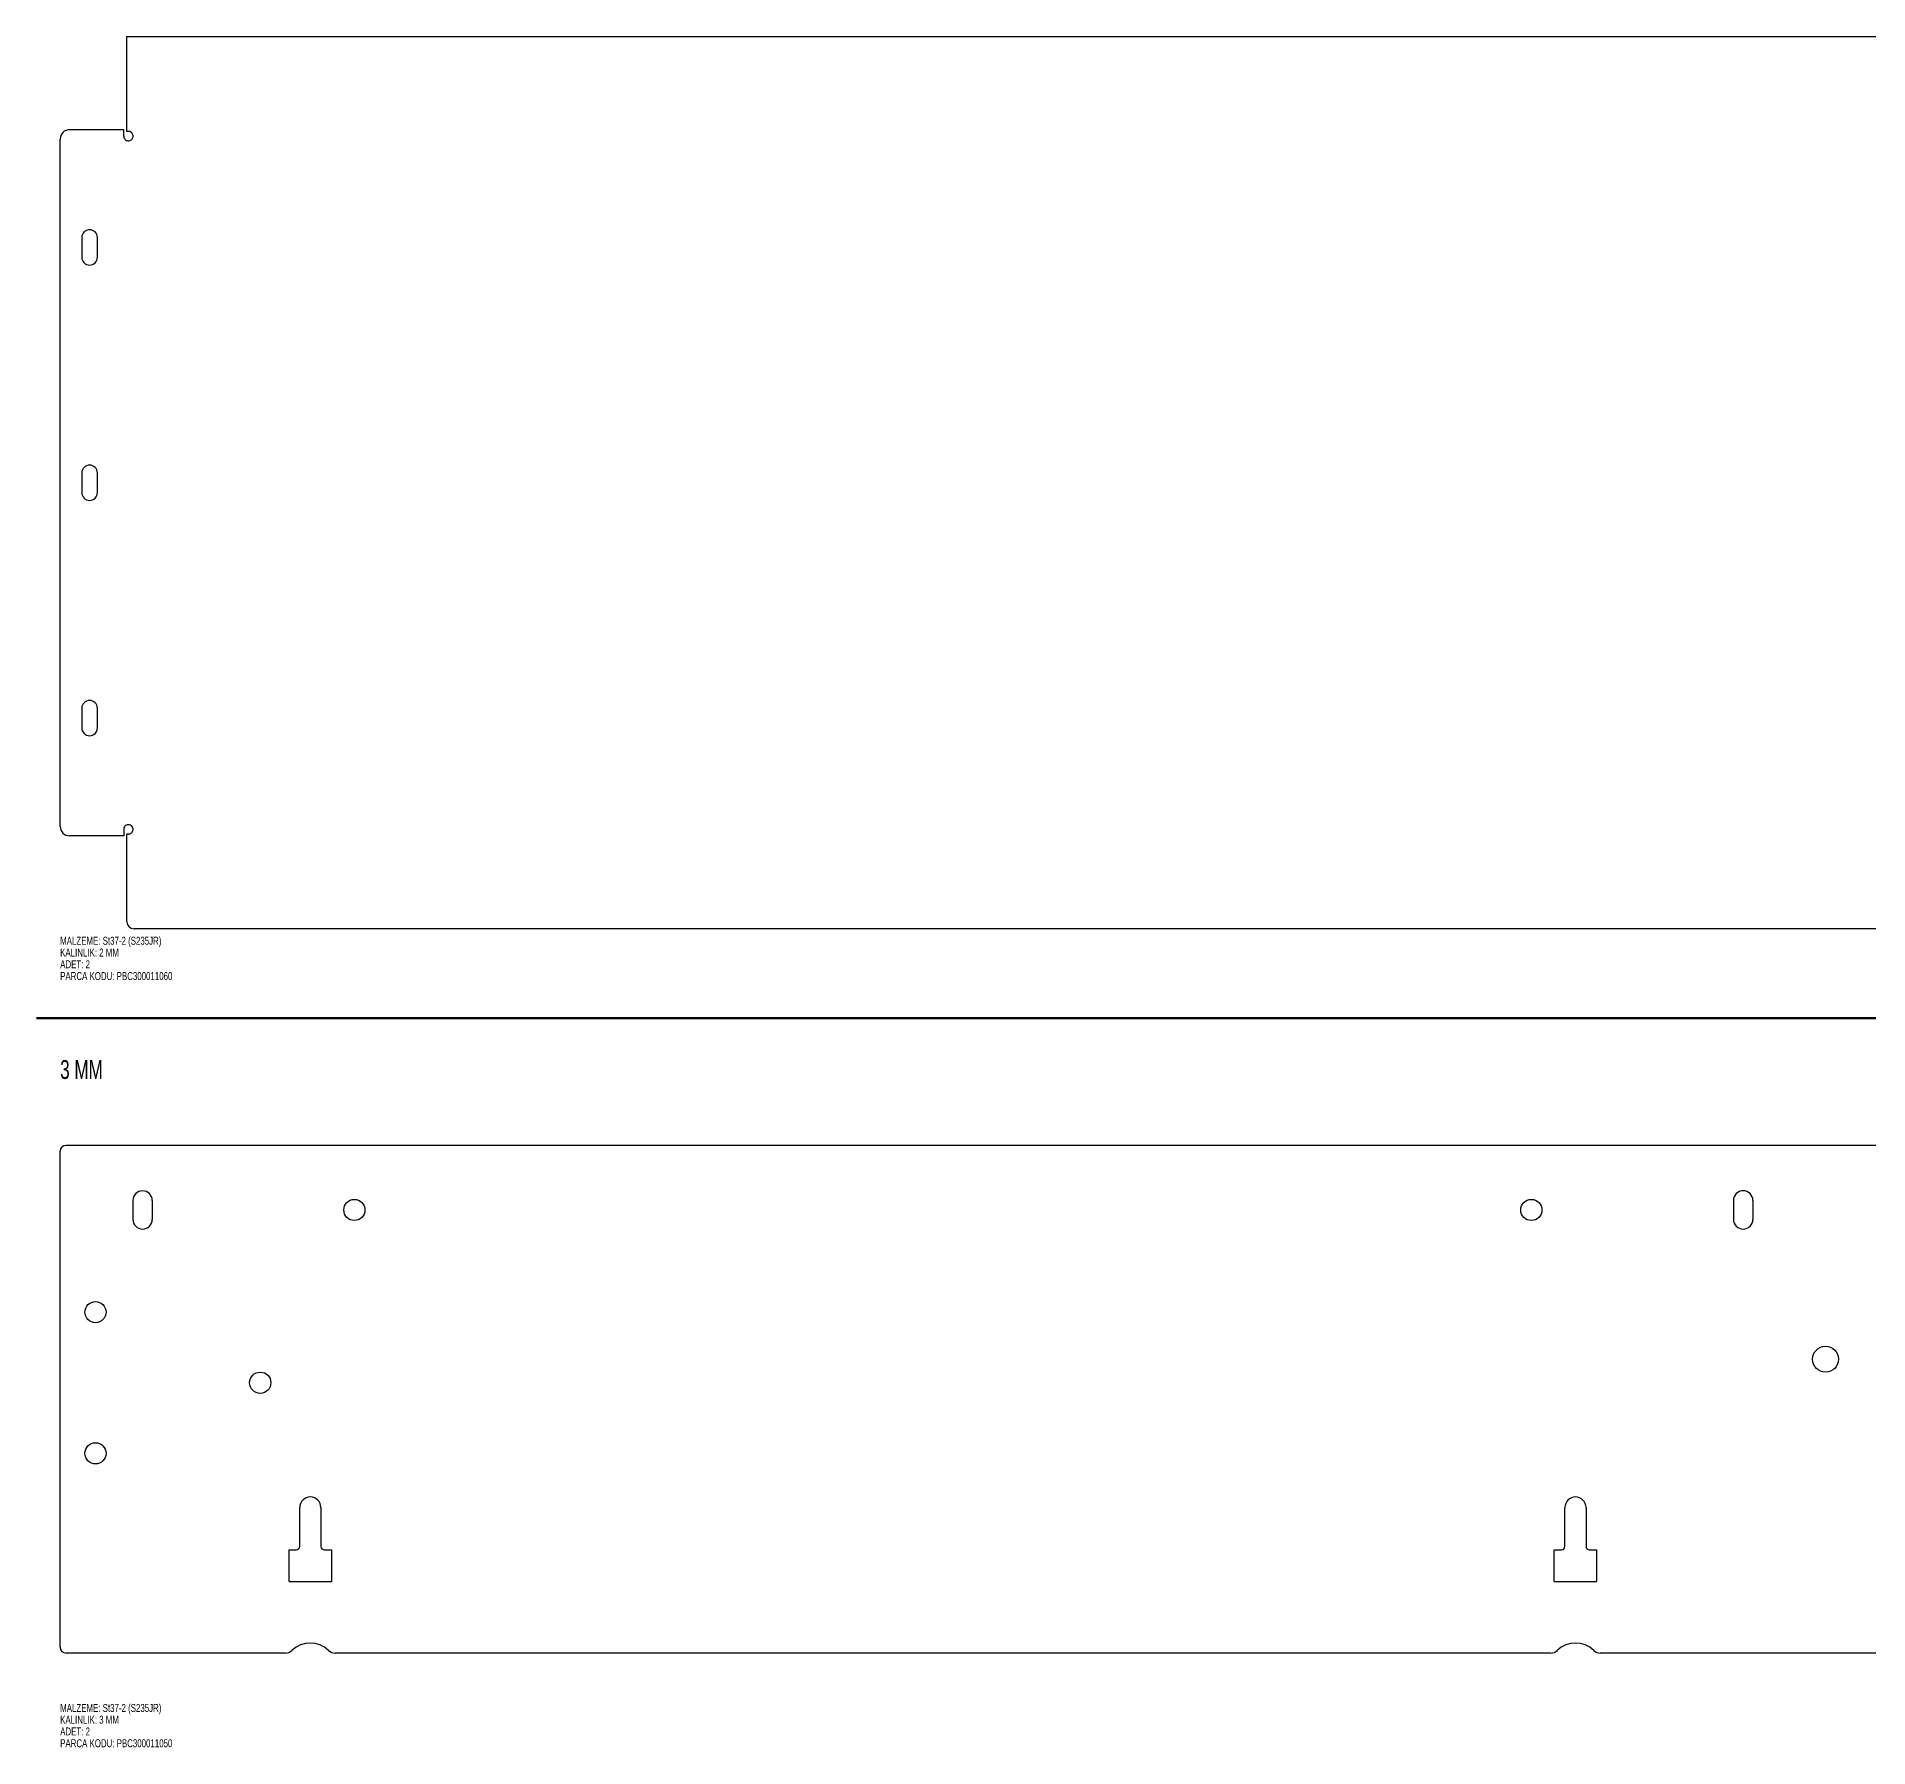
# Model space of a CAD drawing. Header units: millimetres. Extents: x -192 to 1381, y -1150 to 2027.
# Drawn here: x -192 to 586, y -312 to 415 of the extents above; entities that cross this region are included whole.
import ezdxf

# ---------------------------------------------------------------- set-up
doc = ezdxf.new("R2010")
doc.units = ezdxf.units.MM
doc.linetypes.add('SLD-Katı', pattern=[0])
doc.layers.add('SRC_GEOMETRY', color=7, linetype='SLD-Katı')
doc.layers.add('SRC_INFO', color=1, linetype='SLD-Katı')
doc.layers.add('SRC_SEPARATOR', color=7, linetype='SLD-Katı', lineweight=50, true_color=0xffffff)
doc.styles.add('SLDTEXTSTYLE0', font='TXT', dxfattribs={"width": 0.736842})
doc.styles.add('SLDTEXTSTYLE1', font='TXT', dxfattribs={"width": 0.677632})

msp = doc.modelspace()

# ---------------------------------------------------------------- linework, layer by layer
at = {"layer": 'SRC_GEOMETRY', "color": 7, "linetype": 'SLD-Katı'}
for p, q in [((-153.4, 374.64), (-153.4, 414.89)), ((-153.4, 414.89), (1342.4, 414.89)), ((-154.79, 375.35), (-177.77, 375.35)), ((-154.79, 372.64), (-154.79, 375.35)), ((-152.79, 374.64), (-153.4, 374.64)), ((-152.11, 374.52), (-152.5, 374.62)), ((-151.76, 374.35), (-152.11, 374.52)), ((-151.45, 374.13), (-151.76, 374.35)), ((-151.19, 373.83), (-151.45, 374.13)), ((-150.98, 373.49), (-151.19, 373.83)), ((-181.77, 79.35), (-181.77, 371.35)), ((-154.77, 372.35), (-154.67, 371.95)), ((-154.67, 371.95), (-154.51, 371.6)), ((-154.51, 371.6), (-154.28, 371.3)), ((-154.28, 371.3), (-153.98, 371.04)), ((-153.98, 371.04), (-153.65, 370.83)), ((-153.65, 370.83), (-153.29, 370.7)), ((-153.29, 370.7), (-152.9, 370.64)), ((-152.9, 370.64), (-152.5, 370.66)), ((-150.85, 373.13), (-150.98, 373.49)), ((-150.8, 372.75), (-150.85, 373.13)), ((-150.81, 372.35), (-150.8, 372.75)), ((-172.57, 329.55), (-172.57, 321.15)), ((-165.97, 321.15), (-165.97, 329.55)), ((-172.57, 229.55), (-172.57, 221.15)), ((-165.97, 221.15), (-165.97, 229.55)), ((-172.57, 129.55), (-172.57, 121.15)), ((-165.97, 121.15), (-165.97, 129.55)), ((-154.79, 78.06), (-154.79, 75.35)), ((-154.67, 78.74), (-154.77, 78.35)), ((-154.51, 79.09), (-154.67, 78.74)), ((-154.28, 79.4), (-154.51, 79.09)), ((-153.98, 79.66), (-154.28, 79.4)), ((-153.65, 79.87), (-153.98, 79.66)), ((-153.28, 80), (-153.65, 79.87)), ((-152.9, 80.05), (-153.28, 80)), ((-152.5, 80.03), (-152.9, 80.05)), ((-150.85, 77.56), (-150.8, 77.94)), ((-150.8, 77.94), (-150.81, 78.35)), ((-154.79, 75.35), (-177.77, 75.35)), ((-153.4, 38.81), (-153.4, 76.06)), ((-152.79, 76.06), (-153.4, 76.06)), ((-152.5, 76.08), (-152.11, 76.18)), ((-152.11, 76.18), (-151.76, 76.34)), ((-151.76, 76.34), (-151.45, 76.57)), ((-151.45, 76.57), (-151.19, 76.86)), ((-151.19, 76.86), (-150.98, 77.2)), ((-150.98, 77.2), (-150.85, 77.56)), ((1339.4, 35.81), (-150.4, 35.81)), ((-181.77, -269.41), (-181.77, -58.69)), ((1315.73, -56.19), (-179.27, -56.19)), ((-150.9, -79.62), (-150.9, -87.62)), ((-142.65, -79.62), (-142.65, -87.62)), ((529.1, -79.62), (529.1, -87.62)), ((537.35, -79.62), (537.35, -87.62)), ((-80.02, -226.55), (-80.02, -210.05)), ((-71.02, -210.05), (-71.02, -226.55)), ((457.48, -226.55), (457.48, -210.05)), ((466.48, -210.05), (466.48, -226.55)), ((-84.52, -228.05), (-81.52, -228.05)), ((-84.52, -241.48), (-84.52, -228.05)), ((-69.52, -228.05), (-66.52, -228.05)), ((-66.52, -228.05), (-66.52, -241.48)), ((452.98, -228.05), (455.98, -228.05)), ((452.98, -241.48), (452.98, -228.05)), ((467.98, -228.05), (470.98, -228.05)), ((470.98, -228.05), (470.98, -241.48)), ((-84.52, -241.48), (-66.52, -241.48)), ((452.98, -241.48), (470.98, -241.48)), ((-86.08, -271.91), (-179.27, -271.91)), ((451.42, -271.91), (-64.96, -271.91)), ((663.92, -271.91), (472.54, -271.91))]:
    msp.add_line(p, q, dxfattribs=at)
for centre, radius in [((-56.77, -83.62), 4.5), ((443.23, -83.62), 4.5), ((-166.77, -127.05), 4.5), ((568.23, -147.05), 5.5), ((-96.77, -157.05), 4.5), ((-166.77, -187.05), 4.5)]:
    msp.add_circle(centre, radius, dxfattribs=at)
for centre, radius, start, end in [((-177.77, 371.35), 4, 90, 180), ((-152.79, 372.64), 2, 81.58699, 90), ((-152.79, 372.64), 2, 180, 188.41301), ((-152.79, 372.64), 2, 278.42106, 351.57894), ((-169.27, 329.55), 3.3, 0, 180), ((-169.27, 321.15), 3.3, 180, 0), ((-169.27, 229.55), 3.3, 0, 180), ((-169.27, 221.15), 3.3, 180, 0), ((-169.27, 129.55), 3.3, 0, 180), ((-169.27, 121.15), 3.3, 180, 0), ((-177.77, 79.35), 4, 180, 270), ((-152.79, 78.06), 2, 171.58699, 180), ((-152.79, 78.06), 2, 8.42106, 81.57894), ((-152.79, 78.06), 2, 270, 278.41301), ((-150.4, 38.81), 3, 180, 270), ((-179.27, -58.69), 2.5, 90, 180), ((-146.77, -79.62), 4.12, 0, 180), ((533.23, -79.62), 4.13, 0, 180), ((-146.77, -87.62), 4.12, 180, 0), ((533.23, -87.62), 4.13, 180, 0), ((-75.52, -210.05), 4.5, 0, 180), ((461.98, -210.05), 4.5, 0, 180), ((-81.52, -226.55), 1.5, 270, 0), ((-69.52, -226.55), 1.5, 180, 270), ((455.98, -226.55), 1.5, 270, 0), ((467.98, -226.55), 1.5, 180, 270), ((-179.27, -269.41), 2.5, 180, 270), ((-86.08, -267.91), 4, 270, 313.83714), ((-75.52, -278.91), 11.25, 46.16286, 133.83714), ((-64.96, -267.91), 4, 226.16286, 270), ((451.42, -267.91), 4, 270, 313.83714), ((461.98, -278.91), 11.25, 46.16286, 133.83714), ((472.54, -267.91), 4, 226.16286, 270)]:
    msp.add_arc(centre, radius, start, end, dxfattribs=at)
at = {"layer": 'SRC_SEPARATOR', "color": 7, "linetype": 'SLD-Katı', "lineweight": 50, "true_color": 0xffffff}
msp.add_line((-191.77, -2.19), (1380.77, -2.19), dxfattribs=at)

# ---------------------------------------------------------------- texts
at = {"layer": 'SRC_INFO', "color": 1, "attachment_point": 1}
for s, insert, char_height, style in [('MALZEME: St37-2 (S235JR)', (-181.77, 32.45), 3.4, 'SLDTEXTSTYLE0'), ('KALINLIK: 2 MM', (-181.77, 27.45), 3.4, 'SLDTEXTSTYLE0'), ('ADET: 2', (-181.77, 22.45), 3.4, 'SLDTEXTSTYLE0'), ('PARCA KODU: PBC300011060', (-181.77, 17.45), 3.4, 'SLDTEXTSTYLE0'), ('3 MM', (-181.77, -19.97), 8, 'SLDTEXTSTYLE1'), ('MALZEME: St37-2 (S235JR)', (-181.77, -293.52), 3.4, 'SLDTEXTSTYLE0'), ('ADET: 2', (-181.77, -303.52), 3.4, 'SLDTEXTSTYLE0'), ('KALINLIK: 3 MM', (-181.77, -298.52), 3.4, 'SLDTEXTSTYLE0'), ('PARCA KODU: PBC300011050', (-181.77, -308.52), 3.4, 'SLDTEXTSTYLE0')]:
    msp.add_mtext(s, dxfattribs=dict(at, insert=insert, char_height=char_height, style=style))

doc.saveas('drawing.dxf')
